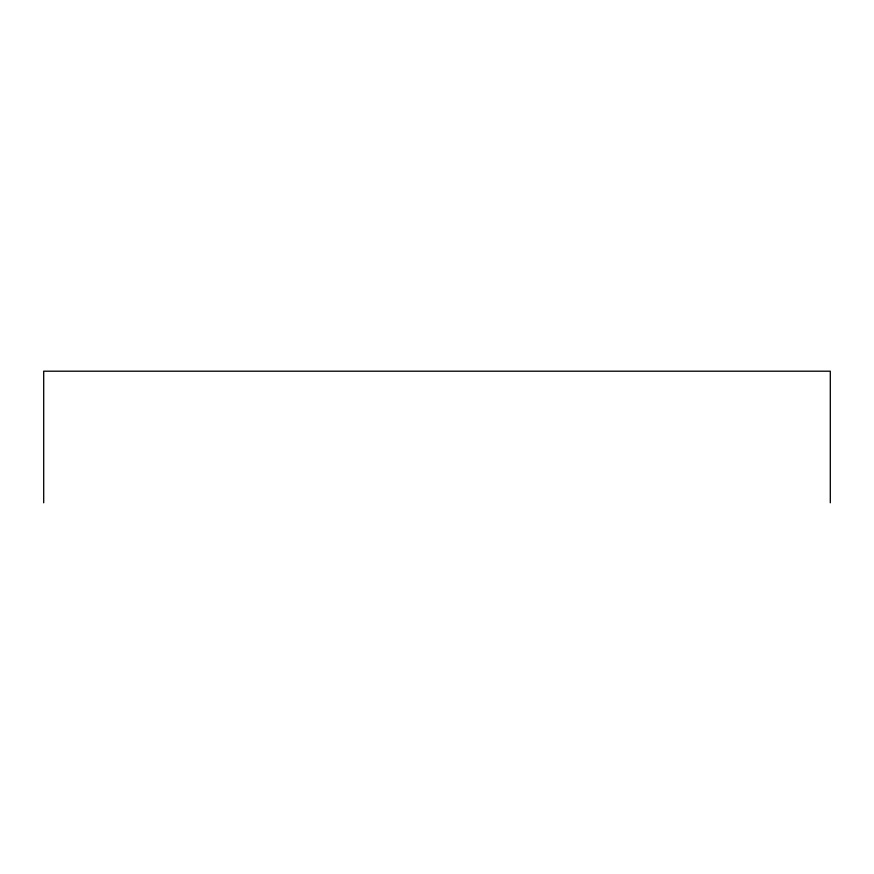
<?xml version="1.0" encoding="UTF-8"?>
<svg xmlns="http://www.w3.org/2000/svg" width="874" height="874" viewBox="0 0 874 874"><rect width="100%" height="100%" fill="white"/><g stroke="black" fill="none" stroke-linecap="round" stroke-linejoin="round"><path stroke-width="1.31" d="M830.3 502.801L830.3 371.199L43.7 371.199L43.7 502.801"/></g></svg>
